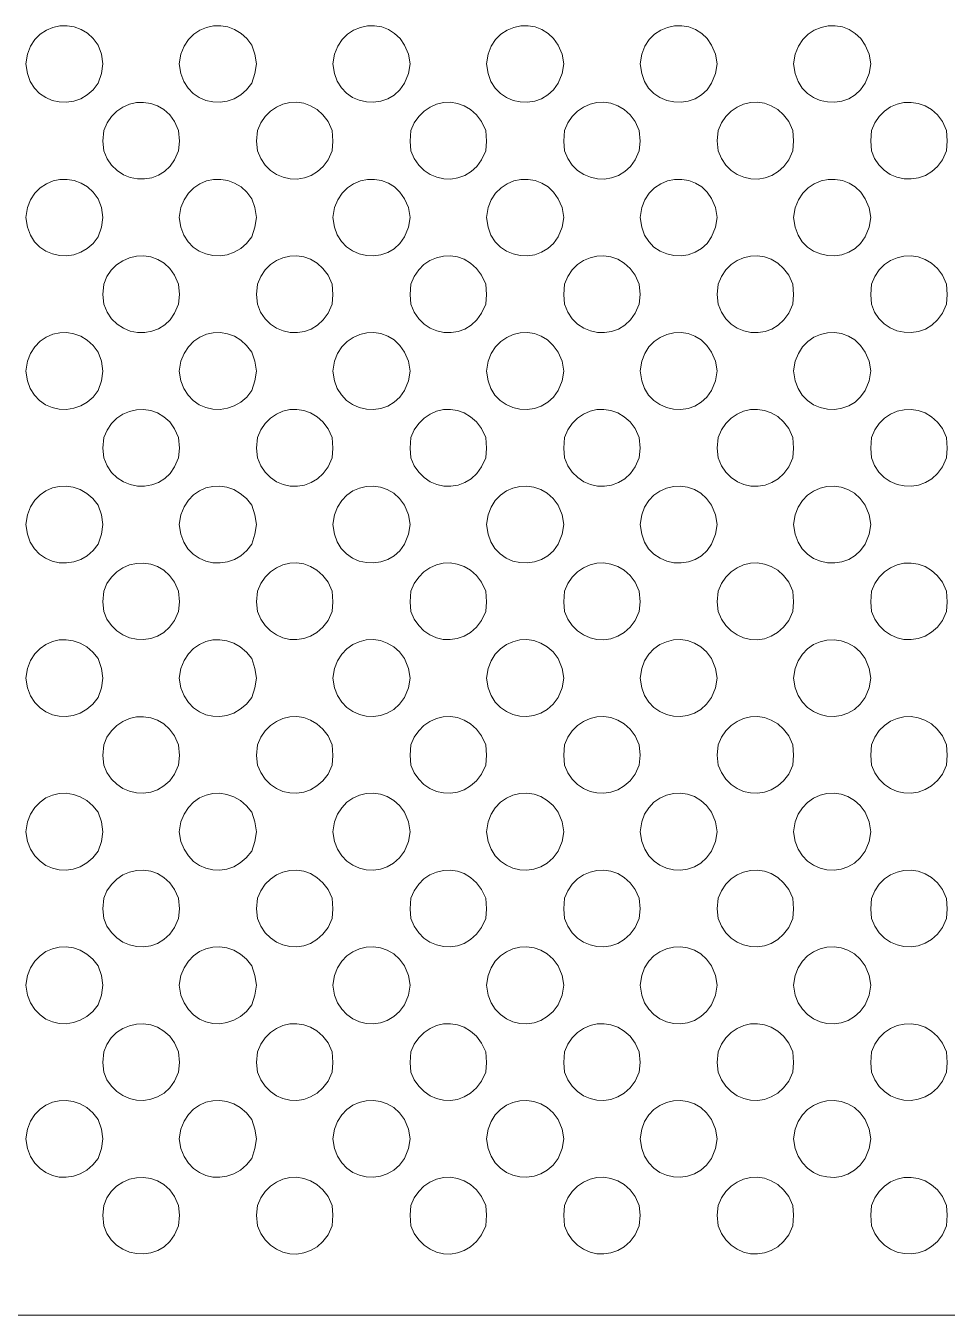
# Model space of a CAD drawing. Extents: x 0 to 243, y -13 to 276.
# Drawn here: x 154.65 to 184.38, y 110.43 to 152.03 of the extents above; entities that cross this region are included whole.
import ezdxf

# ---------------------------------------------------------------- set-up
doc = ezdxf.new("R2010")
doc.units = 0
doc.layers.add('GEOMETRY', color=7, linetype='Continuous')

msp = doc.modelspace()

# ---------------------------------------------------------------- linework, layer by layer
at = {"layer": 'GEOMETRY', "lineweight": 13}
for points in [[(157.138, 150.798), (157.086, 151.11), (156.981, 151.402), (156.823, 151.614), (156.638, 151.782), (156.432, 151.906), (156.211, 151.987), (155.982, 152.025), (155.751, 152.02), (155.526, 151.973), (155.312, 151.884), (155.116, 151.753), (154.944, 151.58), (154.804, 151.365), (154.7, 151.11), (154.648, 150.798), (154.7, 150.484), (154.794, 150.231), (154.929, 150.017), (155.096, 149.843), (155.29, 149.71), (155.504, 149.618), (155.73, 149.568), (155.963, 149.56), (156.195, 149.595), (156.42, 149.672), (156.63, 149.794), (156.82, 149.959), (156.981, 150.169), (157.086, 150.484), (157.138, 150.798)], [(162.093, 150.798), (162.04, 151.111), (161.936, 151.402), (161.778, 151.614), (161.593, 151.781), (161.386, 151.906), (161.165, 151.987), (160.937, 152.025), (160.706, 152.02), (160.481, 151.973), (160.267, 151.884), (160.071, 151.753), (159.899, 151.581), (159.759, 151.366), (159.655, 151.111), (159.602, 150.798), (159.655, 150.485), (159.75, 150.231), (159.884, 150.017), (160.051, 149.843), (160.245, 149.71), (160.459, 149.618), (160.685, 149.568), (160.917, 149.56), (161.149, 149.595), (161.374, 149.672), (161.585, 149.794), (161.774, 149.959), (161.936, 150.169), (162.04, 150.485), (162.093, 150.798)], [(167.047, 150.798), (166.995, 151.111), (166.864, 151.402), (166.722, 151.613), (166.548, 151.781), (166.348, 151.905), (166.131, 151.986), (165.902, 152.025), (165.67, 152.02), (165.442, 151.974), (165.225, 151.885), (165.026, 151.754), (164.852, 151.581), (164.711, 151.367), (164.609, 151.111), (164.558, 150.798), (164.609, 150.485), (164.698, 150.235), (164.83, 150.023), (164.997, 149.85), (165.192, 149.716), (165.408, 149.622), (165.636, 149.57), (165.871, 149.56), (166.103, 149.592), (166.326, 149.668), (166.532, 149.79), (166.714, 149.956), (166.864, 150.169), (166.995, 150.485), (167.047, 150.798)], [(172.003, 150.798), (171.951, 151.111), (171.82, 151.402), (171.677, 151.613), (171.502, 151.781), (171.302, 151.905), (171.085, 151.987), (170.856, 152.025), (170.624, 152.02), (170.396, 151.974), (170.179, 151.885), (169.98, 151.754), (169.807, 151.581), (169.666, 151.367), (169.565, 151.111), (169.513, 150.798), (169.565, 150.485), (169.657, 150.231), (169.791, 150.017), (169.96, 149.843), (170.157, 149.71), (170.373, 149.618), (170.602, 149.568), (170.837, 149.56), (171.068, 149.595), (171.29, 149.673), (171.494, 149.794), (171.673, 149.959), (171.82, 150.169), (171.951, 150.485), (172.003, 150.798)], [(176.958, 150.798), (176.906, 151.111), (176.774, 151.402), (176.632, 151.613), (176.457, 151.781), (176.257, 151.905), (176.039, 151.986), (175.811, 152.025), (175.578, 152.02), (175.35, 151.973), (175.133, 151.884), (174.934, 151.753), (174.76, 151.58), (174.62, 151.366), (174.52, 151.111), (174.468, 150.798), (174.52, 150.485), (174.611, 150.232), (174.744, 150.018), (174.913, 149.844), (175.11, 149.711), (175.327, 149.619), (175.556, 149.569), (175.791, 149.561), (176.023, 149.595), (176.244, 149.673), (176.449, 149.794), (176.628, 149.959), (176.774, 150.169), (176.906, 150.485), (176.958, 150.798)], [(181.913, 150.798), (181.86, 151.11), (181.728, 151.402), (181.586, 151.613), (181.411, 151.781), (181.212, 151.905), (180.994, 151.987), (180.765, 152.025), (180.533, 152.02), (180.305, 151.973), (180.088, 151.884), (179.889, 151.753), (179.715, 151.58), (179.575, 151.366), (179.475, 151.11), (179.422, 150.798), (179.475, 150.484), (179.566, 150.231), (179.7, 150.017), (179.869, 149.843), (180.066, 149.71), (180.282, 149.618), (180.512, 149.568), (180.746, 149.56), (180.978, 149.595), (181.199, 149.672), (181.403, 149.794), (181.582, 149.959), (181.728, 150.169), (181.86, 150.484), (181.913, 150.798)], [(159.603, 148.308), (159.577, 148.65), (159.446, 148.937), (159.291, 149.153), (159.107, 149.321), (158.901, 149.443), (158.68, 149.521), (158.451, 149.554), (158.22, 149.545), (157.994, 149.493), (157.779, 149.401), (157.582, 149.27), (157.41, 149.1), (157.269, 148.893), (157.165, 148.65), (157.138, 148.308), (157.165, 147.994), (157.272, 147.738), (157.418, 147.524), (157.596, 147.352), (157.798, 147.221), (158.018, 147.133), (158.248, 147.087), (158.481, 147.083), (158.71, 147.122), (158.929, 147.203), (159.129, 147.328), (159.304, 147.495), (159.446, 147.705), (159.577, 147.994), (159.603, 148.308)], [(164.558, 148.308), (164.532, 148.65), (164.4, 148.937), (164.234, 149.154), (164.044, 149.323), (163.836, 149.446), (163.617, 149.524), (163.391, 149.558), (163.165, 149.548), (162.945, 149.497), (162.735, 149.405), (162.542, 149.273), (162.372, 149.103), (162.229, 148.894), (162.12, 148.65), (162.093, 148.308), (162.12, 147.995), (162.227, 147.744), (162.37, 147.532), (162.543, 147.359), (162.739, 147.227), (162.954, 147.137), (163.179, 147.088), (163.408, 147.081), (163.636, 147.117), (163.855, 147.197), (164.06, 147.321), (164.244, 147.49), (164.4, 147.705), (164.532, 147.995), (164.558, 148.308)], [(169.512, 148.308), (169.486, 148.65), (169.355, 148.937), (169.189, 149.153), (168.999, 149.322), (168.792, 149.445), (168.572, 149.523), (168.347, 149.557), (168.121, 149.548), (167.9, 149.497), (167.69, 149.405), (167.497, 149.274), (167.326, 149.103), (167.183, 148.895), (167.074, 148.65), (167.047, 148.308), (167.074, 147.995), (167.181, 147.744), (167.324, 147.531), (167.498, 147.359), (167.695, 147.227), (167.909, 147.137), (168.135, 147.088), (168.364, 147.081), (168.592, 147.117), (168.812, 147.197), (169.016, 147.321), (169.2, 147.49), (169.355, 147.705), (169.486, 147.995), (169.512, 148.308)], [(174.467, 148.308), (174.441, 148.649), (174.309, 148.937), (174.143, 149.154), (173.954, 149.323), (173.746, 149.446), (173.527, 149.524), (173.301, 149.558), (173.075, 149.549), (172.854, 149.497), (172.644, 149.405), (172.451, 149.273), (172.28, 149.102), (172.138, 148.894), (172.029, 148.649), (172.003, 148.308), (172.029, 147.995), (172.136, 147.744), (172.279, 147.531), (172.453, 147.359), (172.65, 147.227), (172.864, 147.137), (173.09, 147.088), (173.319, 147.081), (173.547, 147.117), (173.766, 147.197), (173.971, 147.321), (174.154, 147.49), (174.309, 147.705), (174.441, 147.995), (174.467, 148.308)], [(179.422, 148.309), (179.397, 148.649), (179.265, 148.938), (179.098, 149.154), (178.908, 149.324), (178.7, 149.447), (178.48, 149.524), (178.254, 149.558), (178.028, 149.549), (177.807, 149.497), (177.597, 149.405), (177.404, 149.273), (177.234, 149.102), (177.092, 148.894), (176.984, 148.649), (176.958, 148.309), (176.984, 147.995), (177.09, 147.744), (177.234, 147.532), (177.407, 147.359), (177.604, 147.228), (177.818, 147.137), (178.043, 147.088), (178.273, 147.081), (178.5, 147.117), (178.72, 147.197), (178.925, 147.321), (179.108, 147.49), (179.265, 147.705), (179.397, 147.995), (179.422, 148.309)], [(184.377, 148.309), (184.351, 148.649), (184.22, 148.938), (184.058, 149.152), (183.87, 149.32), (183.662, 149.442), (183.441, 149.521), (183.212, 149.555), (182.982, 149.547), (182.757, 149.497), (182.545, 149.406), (182.35, 149.275), (182.18, 149.104), (182.04, 148.895), (181.938, 148.649), (181.913, 148.309), (181.938, 147.995), (182.033, 147.746), (182.17, 147.536), (182.341, 147.364), (182.538, 147.232), (182.755, 147.141), (182.985, 147.091), (183.219, 147.083), (183.452, 147.118), (183.676, 147.197), (183.883, 147.32), (184.067, 147.489), (184.22, 147.705), (184.351, 147.995), (184.377, 148.309)], [(157.138, 145.843), (157.086, 146.158), (156.981, 146.447), (156.823, 146.659), (156.638, 146.827), (156.432, 146.951), (156.211, 147.032), (155.983, 147.07), (155.752, 147.066), (155.527, 147.019), (155.313, 146.93), (155.117, 146.799), (154.945, 146.627), (154.804, 146.413), (154.7, 146.158), (154.648, 145.843), (154.7, 145.527), (154.795, 145.274), (154.93, 145.06), (155.097, 144.887), (155.291, 144.754), (155.505, 144.663), (155.731, 144.613), (155.964, 144.605), (156.196, 144.64), (156.42, 144.717), (156.63, 144.839), (156.82, 145.004), (156.981, 145.214), (157.086, 145.527), (157.138, 145.843)], [(162.093, 145.843), (162.04, 146.158), (161.936, 146.447), (161.778, 146.659), (161.592, 146.827), (161.385, 146.951), (161.165, 147.032), (160.936, 147.07), (160.706, 147.066), (160.481, 147.019), (160.268, 146.93), (160.072, 146.799), (159.901, 146.626), (159.76, 146.413), (159.655, 146.158), (159.602, 145.843), (159.655, 145.528), (159.75, 145.274), (159.885, 145.06), (160.052, 144.887), (160.246, 144.754), (160.46, 144.663), (160.686, 144.613), (160.918, 144.605), (161.15, 144.64), (161.375, 144.718), (161.585, 144.839), (161.774, 145.004), (161.936, 145.214), (162.04, 145.528), (162.093, 145.843)], [(167.047, 145.843), (166.995, 146.158), (166.864, 146.447), (166.721, 146.658), (166.546, 146.826), (166.347, 146.95), (166.129, 147.031), (165.902, 147.07), (165.67, 147.065), (165.443, 147.019), (165.226, 146.93), (165.027, 146.799), (164.853, 146.627), (164.712, 146.413), (164.609, 146.158), (164.558, 145.843), (164.609, 145.528), (164.699, 145.279), (164.831, 145.067), (164.998, 144.894), (165.193, 144.76), (165.409, 144.667), (165.637, 144.615), (165.871, 144.604), (166.103, 144.637), (166.326, 144.713), (166.532, 144.834), (166.714, 145.001), (166.864, 145.214), (166.995, 145.528), (167.047, 145.843)], [(172.003, 145.843), (171.951, 146.158), (171.82, 146.447), (171.676, 146.659), (171.5, 146.826), (171.3, 146.951), (171.083, 147.032), (170.855, 147.07), (170.623, 147.065), (170.396, 147.018), (170.179, 146.929), (169.981, 146.799), (169.808, 146.626), (169.666, 146.413), (169.565, 146.158), (169.513, 145.843), (169.565, 145.528), (169.657, 145.274), (169.792, 145.06), (169.962, 144.887), (170.158, 144.754), (170.375, 144.663), (170.604, 144.613), (170.838, 144.605), (171.069, 144.64), (171.29, 144.718), (171.494, 144.839), (171.673, 145.005), (171.82, 145.214), (171.951, 145.528), (172.003, 145.843)], [(176.958, 145.844), (176.906, 146.158), (176.774, 146.448), (176.631, 146.659), (176.456, 146.827), (176.256, 146.951), (176.038, 147.032), (175.81, 147.07), (175.578, 147.065), (175.35, 147.018), (175.133, 146.929), (174.935, 146.798), (174.761, 146.626), (174.621, 146.412), (174.52, 146.158), (174.468, 145.844), (174.52, 145.528), (174.611, 145.275), (174.745, 145.061), (174.915, 144.888), (175.112, 144.755), (175.328, 144.664), (175.558, 144.613), (175.792, 144.605), (176.024, 144.64), (176.245, 144.718), (176.449, 144.839), (176.628, 145.004), (176.774, 145.214), (176.906, 145.528), (176.958, 145.844)], [(181.913, 145.843), (181.86, 146.157), (181.728, 146.447), (181.586, 146.658), (181.411, 146.826), (181.212, 146.95), (180.994, 147.032), (180.766, 147.07), (180.534, 147.065), (180.306, 147.019), (180.089, 146.93), (179.89, 146.799), (179.717, 146.626), (179.576, 146.412), (179.475, 146.157), (179.422, 145.843), (179.475, 145.527), (179.567, 145.274), (179.701, 145.06), (179.87, 144.887), (180.067, 144.754), (180.284, 144.663), (180.513, 144.613), (180.747, 144.605), (180.978, 144.64), (181.2, 144.717), (181.403, 144.839), (181.582, 145.004), (181.728, 145.214), (181.86, 145.527), (181.913, 145.843)], [(159.603, 143.353), (159.577, 143.693), (159.446, 143.982), (159.293, 144.198), (159.11, 144.367), (158.904, 144.489), (158.683, 144.567), (158.452, 144.6), (158.22, 144.59), (157.992, 144.538), (157.776, 144.446), (157.578, 144.314), (157.406, 144.144), (157.266, 143.936), (157.165, 143.693), (157.138, 143.353), (157.165, 143.04), (157.272, 142.783), (157.418, 142.568), (157.596, 142.395), (157.799, 142.265), (158.02, 142.177), (158.251, 142.131), (158.485, 142.128), (158.715, 142.168), (158.933, 142.25), (159.133, 142.374), (159.306, 142.541), (159.446, 142.751), (159.577, 143.04), (159.603, 143.353)], [(164.558, 143.353), (164.532, 143.693), (164.4, 143.982), (164.235, 144.199), (164.045, 144.368), (163.838, 144.492), (163.618, 144.57), (163.392, 144.604), (163.165, 144.594), (162.944, 144.543), (162.733, 144.451), (162.54, 144.319), (162.37, 144.147), (162.228, 143.939), (162.12, 143.693), (162.093, 143.353), (162.12, 143.04), (162.226, 142.788), (162.369, 142.575), (162.543, 142.403), (162.741, 142.271), (162.956, 142.181), (163.182, 142.132), (163.412, 142.126), (163.641, 142.163), (163.86, 142.243), (164.064, 142.367), (164.246, 142.536), (164.4, 142.751), (164.532, 143.04), (164.558, 143.353)], [(169.512, 143.353), (169.486, 143.693), (169.355, 143.982), (169.19, 144.198), (169.001, 144.368), (168.794, 144.491), (168.574, 144.569), (168.348, 144.603), (168.121, 144.594), (167.899, 144.543), (167.689, 144.451), (167.495, 144.319), (167.324, 144.148), (167.182, 143.939), (167.074, 143.693), (167.047, 143.353), (167.074, 143.04), (167.181, 142.787), (167.324, 142.575), (167.498, 142.402), (167.696, 142.271), (167.912, 142.181), (168.138, 142.132), (168.369, 142.126), (168.597, 142.163), (168.816, 142.243), (169.02, 142.368), (169.202, 142.537), (169.355, 142.751), (169.486, 143.04), (169.512, 143.353)], [(174.467, 143.353), (174.441, 143.694), (174.309, 143.983), (174.145, 144.199), (173.956, 144.369), (173.749, 144.492), (173.529, 144.57), (173.303, 144.604), (173.076, 144.595), (172.855, 144.544), (172.644, 144.451), (172.45, 144.319), (172.279, 144.148), (172.137, 143.939), (172.029, 143.694), (172.003, 143.353), (172.029, 143.04), (172.135, 142.788), (172.278, 142.575), (172.452, 142.403), (172.649, 142.271), (172.865, 142.181), (173.091, 142.132), (173.321, 142.126), (173.549, 142.162), (173.769, 142.242), (173.973, 142.366), (174.156, 142.535), (174.309, 142.749), (174.441, 143.04), (174.467, 143.353)], [(179.422, 143.354), (179.397, 143.694), (179.265, 143.983), (179.098, 144.2), (178.908, 144.369), (178.7, 144.493), (178.481, 144.571), (178.255, 144.604), (178.029, 144.595), (177.808, 144.544), (177.598, 144.451), (177.405, 144.319), (177.234, 144.148), (177.092, 143.939), (176.984, 143.694), (176.958, 143.354), (176.984, 143.04), (177.09, 142.788), (177.232, 142.576), (177.406, 142.403), (177.603, 142.272), (177.818, 142.181), (178.044, 142.132), (178.275, 142.126), (178.503, 142.163), (178.722, 142.243), (178.927, 142.367), (179.11, 142.536), (179.265, 142.75), (179.397, 143.04), (179.422, 143.354)], [(184.377, 143.354), (184.351, 143.694), (184.22, 143.983), (184.058, 144.197), (183.87, 144.365), (183.662, 144.488), (183.441, 144.566), (183.212, 144.601), (182.982, 144.593), (182.757, 144.543), (182.544, 144.452), (182.35, 144.32), (182.179, 144.15), (182.04, 143.941), (181.938, 143.694), (181.913, 143.354), (181.938, 143.04), (182.033, 142.791), (182.17, 142.581), (182.34, 142.409), (182.538, 142.277), (182.755, 142.186), (182.984, 142.136), (183.219, 142.128), (183.452, 142.163), (183.676, 142.242), (183.883, 142.365), (184.067, 142.534), (184.22, 142.75), (184.351, 143.04), (184.377, 143.354)], [(157.138, 140.888), (157.086, 141.205), (156.981, 141.492), (156.819, 141.711), (156.63, 141.884), (156.422, 142.011), (156.201, 142.092), (155.973, 142.129), (155.744, 142.122), (155.521, 142.072), (155.309, 141.98), (155.114, 141.847), (154.944, 141.672), (154.804, 141.458), (154.7, 141.205), (154.648, 140.888), (154.7, 140.575), (154.793, 140.322), (154.927, 140.108), (155.095, 139.934), (155.289, 139.801), (155.503, 139.709), (155.73, 139.659), (155.964, 139.651), (156.196, 139.685), (156.421, 139.763), (156.632, 139.884), (156.821, 140.049), (156.981, 140.259), (157.086, 140.575), (157.138, 140.888)], [(162.093, 140.888), (162.04, 141.205), (161.936, 141.492), (161.773, 141.711), (161.585, 141.884), (161.377, 142.01), (161.156, 142.092), (160.928, 142.129), (160.699, 142.122), (160.476, 142.072), (160.264, 141.98), (160.07, 141.847), (159.9, 141.673), (159.759, 141.458), (159.655, 141.205), (159.602, 140.888), (159.655, 140.575), (159.748, 140.321), (159.882, 140.107), (160.05, 139.933), (160.244, 139.801), (160.458, 139.709), (160.685, 139.659), (160.918, 139.651), (161.151, 139.685), (161.376, 139.763), (161.586, 139.884), (161.776, 140.049), (161.936, 140.259), (162.04, 140.575), (162.093, 140.888)], [(167.047, 140.888), (166.995, 141.203), (166.864, 141.492), (166.712, 141.715), (166.531, 141.89), (166.327, 142.016), (166.107, 142.096), (165.879, 142.131), (165.649, 142.121), (165.424, 142.069), (165.211, 141.974), (165.016, 141.84), (164.846, 141.665), (164.708, 141.453), (164.609, 141.203), (164.558, 140.888), (164.609, 140.575), (164.698, 140.325), (164.829, 140.114), (164.996, 139.941), (165.192, 139.807), (165.408, 139.713), (165.636, 139.661), (165.871, 139.651), (166.104, 139.683), (166.327, 139.759), (166.533, 139.88), (166.715, 140.046), (166.864, 140.259), (166.995, 140.575), (167.047, 140.888)], [(172.003, 140.888), (171.951, 141.203), (171.82, 141.492), (171.667, 141.715), (171.485, 141.89), (171.281, 142.016), (171.062, 142.096), (170.834, 142.131), (170.604, 142.121), (170.378, 142.069), (170.165, 141.974), (169.97, 141.84), (169.801, 141.665), (169.663, 141.453), (169.565, 141.203), (169.513, 140.888), (169.565, 140.575), (169.653, 140.325), (169.784, 140.113), (169.951, 139.94), (170.147, 139.806), (170.362, 139.713), (170.591, 139.661), (170.826, 139.65), (171.058, 139.683), (171.281, 139.759), (171.488, 139.88), (171.67, 140.046), (171.82, 140.259), (171.951, 140.575), (172.003, 140.888)], [(176.958, 140.889), (176.906, 141.203), (176.774, 141.493), (176.622, 141.716), (176.44, 141.891), (176.236, 142.017), (176.017, 142.097), (175.788, 142.131), (175.558, 142.122), (175.332, 142.069), (175.119, 141.974), (174.924, 141.839), (174.754, 141.665), (174.617, 141.452), (174.52, 141.203), (174.468, 140.889), (174.52, 140.575), (174.608, 140.325), (174.739, 140.113), (174.906, 139.94), (175.101, 139.806), (175.317, 139.713), (175.546, 139.661), (175.781, 139.65), (176.014, 139.683), (176.237, 139.759), (176.443, 139.88), (176.624, 140.046), (176.774, 140.259), (176.906, 140.575), (176.958, 140.889)], [(181.913, 140.89), (181.86, 141.205), (181.728, 141.492), (181.575, 141.715), (181.394, 141.889), (181.19, 142.016), (180.971, 142.096), (180.743, 142.131), (180.514, 142.121), (180.289, 142.069), (180.076, 141.975), (179.881, 141.84), (179.712, 141.666), (179.574, 141.454), (179.475, 141.205), (179.422, 140.89), (179.475, 140.574), (179.566, 140.32), (179.699, 140.106), (179.868, 139.933), (180.065, 139.8), (180.282, 139.709), (180.512, 139.659), (180.747, 139.651), (180.979, 139.686), (181.2, 139.764), (181.404, 139.885), (181.582, 140.05), (181.728, 140.259), (181.86, 140.574), (181.913, 140.89)], [(159.603, 138.4), (159.577, 138.74), (159.446, 139.027), (159.291, 139.243), (159.107, 139.413), (158.901, 139.535), (158.68, 139.613), (158.451, 139.646), (158.22, 139.637), (157.994, 139.586), (157.779, 139.493), (157.582, 139.362), (157.41, 139.191), (157.269, 138.984), (157.165, 138.74), (157.138, 138.4), (157.165, 138.086), (157.272, 137.829), (157.418, 137.615), (157.596, 137.442), (157.798, 137.312), (158.018, 137.223), (158.249, 137.177), (158.482, 137.174), (158.712, 137.212), (158.93, 137.294), (159.13, 137.418), (159.304, 137.585), (159.446, 137.796), (159.577, 138.086), (159.603, 138.4)], [(164.558, 138.4), (164.532, 138.74), (164.4, 139.027), (164.234, 139.244), (164.044, 139.414), (163.837, 139.538), (163.617, 139.616), (163.392, 139.65), (163.166, 139.641), (162.946, 139.589), (162.736, 139.497), (162.543, 139.365), (162.372, 139.194), (162.229, 138.985), (162.12, 138.74), (162.093, 138.4), (162.12, 138.084), (162.227, 137.833), (162.371, 137.621), (162.544, 137.449), (162.741, 137.317), (162.956, 137.227), (163.181, 137.178), (163.41, 137.172), (163.638, 137.208), (163.857, 137.288), (164.062, 137.412), (164.245, 137.581), (164.4, 137.796), (164.532, 138.084), (164.558, 138.4)], [(169.512, 138.4), (169.486, 138.741), (169.355, 139.028), (169.189, 139.245), (169, 139.414), (168.792, 139.538), (168.573, 139.616), (168.348, 139.65), (168.122, 139.641), (167.901, 139.59), (167.691, 139.498), (167.497, 139.366), (167.326, 139.195), (167.183, 138.986), (167.074, 138.741), (167.047, 138.4), (167.074, 138.084), (167.182, 137.832), (167.325, 137.62), (167.499, 137.448), (167.697, 137.317), (167.911, 137.226), (168.137, 137.178), (168.367, 137.171), (168.594, 137.208), (168.814, 137.288), (169.018, 137.413), (169.201, 137.582), (169.355, 137.796), (169.486, 138.084), (169.512, 138.4)], [(174.467, 138.399), (174.441, 138.741), (174.309, 139.028), (174.144, 139.245), (173.954, 139.414), (173.747, 139.538), (173.528, 139.616), (173.303, 139.65), (173.076, 139.641), (172.856, 139.59), (172.646, 139.498), (172.452, 139.366), (172.281, 139.195), (172.139, 138.986), (172.029, 138.741), (172.003, 138.399), (172.029, 138.084), (172.137, 137.832), (172.28, 137.62), (172.454, 137.448), (172.652, 137.317), (172.866, 137.226), (173.092, 137.178), (173.322, 137.171), (173.549, 137.208), (173.768, 137.288), (173.972, 137.413), (174.155, 137.582), (174.309, 137.796), (174.441, 138.084), (174.467, 138.399)], [(179.422, 138.399), (179.397, 138.741), (179.265, 139.028), (179.098, 139.245), (178.908, 139.415), (178.701, 139.538), (178.481, 139.616), (178.256, 139.65), (178.03, 139.641), (177.809, 139.59), (177.599, 139.498), (177.406, 139.365), (177.235, 139.195), (177.093, 138.986), (176.984, 138.741), (176.958, 138.399), (176.984, 138.084), (177.091, 137.832), (177.235, 137.62), (177.408, 137.448), (177.606, 137.317), (177.82, 137.226), (178.045, 137.178), (178.275, 137.171), (178.503, 137.208), (178.722, 137.288), (178.926, 137.412), (179.109, 137.581), (179.265, 137.796), (179.397, 138.084), (179.422, 138.399)], [(184.377, 138.399), (184.351, 138.741), (184.22, 139.028), (184.058, 139.242), (183.871, 139.411), (183.663, 139.534), (183.442, 139.612), (183.213, 139.647), (182.983, 139.639), (182.759, 139.589), (182.546, 139.498), (182.351, 139.367), (182.18, 139.196), (182.04, 138.987), (181.938, 138.741), (181.913, 138.399), (181.938, 138.084), (182.035, 137.835), (182.173, 137.625), (182.344, 137.453), (182.541, 137.321), (182.758, 137.23), (182.986, 137.18), (183.22, 137.172), (183.451, 137.207), (183.674, 137.286), (183.881, 137.41), (184.065, 137.58), (184.22, 137.796), (184.351, 138.084), (184.377, 138.399)], [(157.138, 135.935), (157.086, 136.249), (156.981, 136.564), (156.809, 136.775), (156.615, 136.941), (156.403, 137.063), (156.181, 137.14), (155.954, 137.175), (155.727, 137.166), (155.506, 137.116), (155.298, 137.024), (155.107, 136.89), (154.94, 136.716), (154.803, 136.502), (154.7, 136.249), (154.648, 135.935), (154.7, 135.622), (154.792, 135.368), (154.925, 135.154), (155.093, 134.98), (155.287, 134.847), (155.502, 134.754), (155.73, 134.704), (155.964, 134.696), (156.197, 134.73), (156.422, 134.808), (156.633, 134.93), (156.822, 135.095), (156.981, 135.306), (157.086, 135.622), (157.138, 135.935)], [(162.093, 135.935), (162.04, 136.249), (161.936, 136.564), (161.764, 136.775), (161.569, 136.941), (161.358, 137.063), (161.136, 137.141), (160.909, 137.175), (160.682, 137.167), (160.462, 137.116), (160.254, 137.024), (160.063, 136.891), (159.896, 136.717), (159.758, 136.502), (159.655, 136.249), (159.602, 135.935), (159.655, 135.622), (159.748, 135.368), (159.881, 135.154), (160.048, 134.98), (160.243, 134.847), (160.457, 134.755), (160.685, 134.704), (160.919, 134.696), (161.152, 134.731), (161.378, 134.809), (161.588, 134.93), (161.777, 135.096), (161.936, 135.306), (162.04, 135.622), (162.093, 135.935)], [(167.047, 135.935), (166.995, 136.249), (166.864, 136.565), (166.705, 136.779), (166.518, 136.946), (166.311, 137.068), (166.091, 137.144), (165.862, 137.175), (165.633, 137.164), (165.41, 137.111), (165.199, 137.017), (165.007, 136.882), (164.84, 136.709), (164.705, 136.497), (164.609, 136.249), (164.558, 135.935), (164.609, 135.622), (164.697, 135.372), (164.828, 135.159), (164.995, 134.986), (165.19, 134.852), (165.406, 134.758), (165.636, 134.706), (165.871, 134.695), (166.104, 134.728), (166.327, 134.804), (166.533, 134.925), (166.715, 135.091), (166.864, 135.304), (166.995, 135.622), (167.047, 135.935)], [(172.003, 135.936), (171.951, 136.249), (171.82, 136.565), (171.66, 136.779), (171.473, 136.947), (171.266, 137.068), (171.045, 137.144), (170.817, 137.176), (170.587, 137.165), (170.364, 137.111), (170.153, 137.017), (169.961, 136.882), (169.795, 136.709), (169.66, 136.497), (169.565, 136.249), (169.513, 135.936), (169.565, 135.622), (169.652, 135.372), (169.783, 135.159), (169.95, 134.986), (170.145, 134.852), (170.361, 134.758), (170.59, 134.706), (170.825, 134.695), (171.058, 134.728), (171.282, 134.804), (171.488, 134.925), (171.67, 135.091), (171.82, 135.304), (171.951, 135.622), (172.003, 135.936)], [(176.958, 135.936), (176.906, 136.249), (176.774, 136.565), (176.615, 136.779), (176.429, 136.946), (176.222, 137.067), (176, 137.143), (175.771, 137.175), (175.542, 137.164), (175.318, 137.11), (175.107, 137.016), (174.914, 136.881), (174.748, 136.708), (174.614, 136.497), (174.52, 136.249), (174.468, 135.936), (174.52, 135.62), (174.61, 135.366), (174.744, 135.152), (174.913, 134.978), (175.111, 134.845), (175.328, 134.754), (175.558, 134.704), (175.793, 134.696), (176.025, 134.731), (176.247, 134.809), (176.451, 134.93), (176.629, 135.095), (176.774, 135.305), (176.906, 135.62), (176.958, 135.936)], [(181.913, 135.935), (181.86, 136.249), (181.728, 136.564), (181.568, 136.779), (181.382, 136.946), (181.175, 137.067), (180.954, 137.143), (180.726, 137.175), (180.497, 137.164), (180.274, 137.11), (180.063, 137.016), (179.871, 136.882), (179.705, 136.708), (179.57, 136.497), (179.475, 136.249), (179.422, 135.935), (179.475, 135.621), (179.566, 135.366), (179.7, 135.151), (179.869, 134.977), (180.067, 134.844), (180.284, 134.753), (180.515, 134.703), (180.75, 134.696), (180.982, 134.731), (181.204, 134.809), (181.407, 134.931), (181.584, 135.096), (181.728, 135.306), (181.86, 135.621), (181.913, 135.935)], [(159.603, 133.443), (159.577, 133.785), (159.446, 134.074), (159.29, 134.29), (159.106, 134.458), (158.9, 134.581), (158.679, 134.658), (158.45, 134.691), (158.219, 134.682), (157.993, 134.63), (157.778, 134.538), (157.581, 134.406), (157.409, 134.236), (157.268, 134.029), (157.165, 133.785), (157.138, 133.443), (157.165, 133.131), (157.268, 132.887), (157.409, 132.679), (157.581, 132.509), (157.778, 132.377), (157.993, 132.285), (158.219, 132.233), (158.45, 132.224), (158.679, 132.257), (158.9, 132.334), (159.106, 132.456), (159.29, 132.625), (159.446, 132.841), (159.577, 133.131), (159.603, 133.443)], [(164.558, 133.443), (164.532, 133.786), (164.4, 134.075), (164.233, 134.292), (164.043, 134.461), (163.835, 134.584), (163.615, 134.662), (163.39, 134.695), (163.164, 134.685), (162.943, 134.634), (162.733, 134.541), (162.541, 134.409), (162.37, 134.238), (162.228, 134.03), (162.12, 133.786), (162.093, 133.443), (162.12, 133.131), (162.228, 132.886), (162.37, 132.678), (162.541, 132.507), (162.733, 132.375), (162.943, 132.282), (163.164, 132.231), (163.39, 132.221), (163.615, 132.254), (163.835, 132.332), (164.043, 132.455), (164.233, 132.624), (164.4, 132.841), (164.532, 133.131), (164.558, 133.443)], [(169.512, 133.443), (169.486, 133.786), (169.355, 134.075), (169.188, 134.291), (168.998, 134.461), (168.79, 134.584), (168.571, 134.661), (168.345, 134.695), (168.119, 134.685), (167.898, 134.634), (167.688, 134.542), (167.495, 134.41), (167.325, 134.239), (167.183, 134.03), (167.074, 133.786), (167.047, 133.443), (167.074, 133.131), (167.183, 132.886), (167.325, 132.677), (167.495, 132.507), (167.688, 132.375), (167.898, 132.282), (168.119, 132.231), (168.345, 132.221), (168.571, 132.255), (168.79, 132.332), (168.998, 132.455), (169.188, 132.624), (169.355, 132.841), (169.486, 133.131), (169.512, 133.443)], [(174.467, 133.444), (174.441, 133.786), (174.309, 134.075), (174.143, 134.291), (173.953, 134.461), (173.745, 134.583), (173.525, 134.661), (173.3, 134.695), (173.074, 134.685), (172.853, 134.634), (172.643, 134.542), (172.451, 134.41), (172.28, 134.239), (172.138, 134.03), (172.029, 133.786), (172.003, 133.444), (172.029, 133.131), (172.138, 132.885), (172.281, 132.677), (172.451, 132.506), (172.644, 132.373), (172.854, 132.281), (173.074, 132.229), (173.3, 132.22), (173.525, 132.253), (173.745, 132.331), (173.952, 132.454), (174.143, 132.623), (174.309, 132.841), (174.441, 133.131), (174.467, 133.444)], [(179.422, 133.444), (179.397, 133.786), (179.265, 134.075), (179.097, 134.291), (178.907, 134.461), (178.699, 134.584), (178.48, 134.661), (178.254, 134.695), (178.028, 134.685), (177.807, 134.634), (177.598, 134.541), (177.405, 134.409), (177.235, 134.239), (177.092, 134.03), (176.984, 133.786), (176.958, 133.444), (176.984, 133.131), (177.093, 132.886), (177.235, 132.677), (177.405, 132.506), (177.598, 132.374), (177.807, 132.281), (178.028, 132.23), (178.253, 132.22), (178.479, 132.253), (178.698, 132.331), (178.906, 132.454), (179.097, 132.624), (179.265, 132.841), (179.397, 133.131), (179.422, 133.444)], [(184.377, 133.444), (184.351, 133.786), (184.22, 134.075), (184.057, 134.289), (183.869, 134.457), (183.661, 134.579), (183.44, 134.658), (183.211, 134.692), (182.982, 134.684), (182.758, 134.634), (182.545, 134.543), (182.351, 134.412), (182.18, 134.241), (182.041, 134.032), (181.938, 133.786), (181.913, 133.444), (181.938, 133.131), (182.039, 132.884), (182.178, 132.675), (182.349, 132.504), (182.544, 132.373), (182.757, 132.282), (182.982, 132.231), (183.213, 132.223), (183.442, 132.258), (183.664, 132.336), (183.872, 132.459), (184.059, 132.626), (184.22, 132.841), (184.351, 133.131), (184.377, 133.444)], [(157.138, 130.98), (157.086, 131.294), (156.981, 131.609), (156.809, 131.82), (156.614, 131.986), (156.403, 132.108), (156.181, 132.186), (155.954, 132.22), (155.727, 132.212), (155.507, 132.161), (155.298, 132.069), (155.108, 131.935), (154.941, 131.761), (154.803, 131.547), (154.7, 131.294), (154.648, 130.98), (154.7, 130.666), (154.803, 130.412), (154.941, 130.199), (155.108, 130.025), (155.299, 129.892), (155.507, 129.799), (155.728, 129.749), (155.954, 129.74), (156.182, 129.775), (156.404, 129.852), (156.615, 129.974), (156.809, 130.14), (156.981, 130.351), (157.086, 130.666), (157.138, 130.98)], [(162.093, 130.98), (162.04, 131.294), (161.936, 131.61), (161.764, 131.821), (161.569, 131.986), (161.358, 132.108), (161.136, 132.186), (160.909, 132.22), (160.682, 132.212), (160.462, 132.161), (160.253, 132.069), (160.063, 131.936), (159.896, 131.761), (159.758, 131.547), (159.655, 131.294), (159.602, 130.98), (159.655, 130.666), (159.758, 130.412), (159.896, 130.198), (160.063, 130.025), (160.253, 129.891), (160.462, 129.799), (160.682, 129.749), (160.909, 129.741), (161.136, 129.775), (161.358, 129.853), (161.569, 129.974), (161.764, 130.14), (161.936, 130.351), (162.04, 130.666), (162.093, 130.98)], [(167.047, 130.981), (166.995, 131.294), (166.864, 131.61), (166.705, 131.824), (166.518, 131.992), (166.311, 132.113), (166.09, 132.189), (165.862, 132.221), (165.633, 132.21), (165.409, 132.156), (165.199, 132.062), (165.007, 131.927), (164.84, 131.754), (164.705, 131.542), (164.609, 131.294), (164.558, 130.981), (164.609, 130.666), (164.706, 130.417), (164.84, 130.206), (165.007, 130.033), (165.199, 129.898), (165.41, 129.804), (165.633, 129.751), (165.862, 129.74), (166.09, 129.772), (166.311, 129.848), (166.518, 129.969), (166.705, 130.136), (166.864, 130.351), (166.995, 130.666), (167.047, 130.981)], [(172.003, 130.981), (171.951, 131.294), (171.82, 131.61), (171.66, 131.824), (171.473, 131.992), (171.266, 132.113), (171.045, 132.189), (170.817, 132.221), (170.587, 132.21), (170.364, 132.156), (170.153, 132.062), (169.961, 131.927), (169.795, 131.754), (169.66, 131.542), (169.565, 131.294), (169.513, 130.981), (169.565, 130.666), (169.661, 130.417), (169.796, 130.206), (169.962, 130.033), (170.154, 129.898), (170.365, 129.804), (170.588, 129.751), (170.817, 129.74), (171.045, 129.772), (171.266, 129.848), (171.473, 129.969), (171.66, 130.137), (171.82, 130.352), (171.951, 130.666), (172.003, 130.981)], [(176.958, 130.981), (176.906, 131.294), (176.774, 131.61), (176.614, 131.824), (176.428, 131.992), (176.22, 132.113), (175.999, 132.189), (175.771, 132.221), (175.542, 132.21), (175.318, 132.156), (175.107, 132.062), (174.915, 131.927), (174.749, 131.754), (174.615, 131.542), (174.52, 131.294), (174.468, 130.981), (174.52, 130.666), (174.615, 130.418), (174.75, 130.207), (174.916, 130.033), (175.108, 129.899), (175.319, 129.804), (175.542, 129.751), (175.771, 129.739), (176, 129.771), (176.221, 129.847), (176.428, 129.969), (176.614, 130.137), (176.774, 130.352), (176.906, 130.666), (176.958, 130.981)], [(181.913, 130.98), (181.86, 131.294), (181.728, 131.609), (181.568, 131.823), (181.382, 131.991), (181.175, 132.112), (180.954, 132.188), (180.726, 132.22), (180.497, 132.209), (180.274, 132.155), (180.063, 132.061), (179.871, 131.927), (179.705, 131.753), (179.57, 131.542), (179.475, 131.294), (179.422, 130.98), (179.475, 130.666), (179.571, 130.417), (179.705, 130.206), (179.871, 130.033), (180.063, 129.898), (180.274, 129.804), (180.497, 129.751), (180.726, 129.74), (180.954, 129.771), (181.175, 129.848), (181.382, 129.969), (181.568, 130.136), (181.728, 130.351), (181.86, 130.666), (181.913, 130.98)], [(159.603, 128.489), (159.577, 128.83), (159.446, 129.118), (159.29, 129.334), (159.106, 129.503), (158.9, 129.626), (158.679, 129.703), (158.45, 129.736), (158.219, 129.727), (157.993, 129.675), (157.778, 129.583), (157.581, 129.452), (157.409, 129.282), (157.268, 129.074), (157.165, 128.83), (157.138, 128.489), (157.165, 128.175), (157.268, 127.932), (157.409, 127.724), (157.581, 127.554), (157.778, 127.422), (157.993, 127.33), (158.219, 127.279), (158.45, 127.269), (158.68, 127.302), (158.901, 127.379), (159.106, 127.501), (159.291, 127.67), (159.446, 127.885), (159.577, 128.175), (159.603, 128.489)], [(164.558, 128.489), (164.532, 128.83), (164.4, 129.119), (164.233, 129.337), (164.042, 129.506), (163.834, 129.629), (163.615, 129.707), (163.389, 129.74), (163.163, 129.73), (162.943, 129.679), (162.733, 129.586), (162.541, 129.454), (162.37, 129.283), (162.228, 129.075), (162.12, 128.83), (162.093, 128.489), (162.12, 128.175), (162.228, 127.931), (162.37, 127.723), (162.541, 127.552), (162.733, 127.42), (162.943, 127.327), (163.164, 127.276), (163.39, 127.266), (163.616, 127.299), (163.835, 127.377), (164.043, 127.5), (164.233, 127.669), (164.4, 127.885), (164.532, 128.175), (164.558, 128.489)], [(169.512, 128.49), (169.486, 128.83), (169.355, 129.119), (169.189, 129.336), (168.999, 129.505), (168.791, 129.628), (168.572, 129.705), (168.346, 129.739), (168.119, 129.729), (167.898, 129.678), (167.688, 129.586), (167.495, 129.454), (167.325, 129.284), (167.182, 129.075), (167.074, 128.83), (167.047, 128.49), (167.074, 128.175), (167.183, 127.93), (167.325, 127.722), (167.495, 127.551), (167.689, 127.419), (167.899, 127.327), (168.12, 127.276), (168.346, 127.266), (168.572, 127.3), (168.791, 127.378), (168.999, 127.501), (169.189, 127.67), (169.355, 127.886), (169.486, 128.175), (169.512, 128.49)], [(174.467, 128.49), (174.441, 128.83), (174.309, 129.119), (174.143, 129.336), (173.954, 129.504), (173.746, 129.627), (173.526, 129.705), (173.301, 129.738), (173.074, 129.729), (172.853, 129.678), (172.643, 129.586), (172.45, 129.454), (172.28, 129.283), (172.137, 129.075), (172.029, 128.83), (172.003, 128.49), (172.029, 128.175), (172.138, 127.93), (172.28, 127.722), (172.451, 127.551), (172.644, 127.419), (172.854, 127.327), (173.075, 127.276), (173.301, 127.266), (173.527, 127.3), (173.746, 127.378), (173.954, 127.501), (174.143, 127.67), (174.309, 127.886), (174.441, 128.175), (174.467, 128.49)], [(179.422, 128.49), (179.397, 128.83), (179.265, 129.119), (179.098, 129.336), (178.908, 129.505), (178.7, 129.627), (178.48, 129.705), (178.254, 129.739), (178.028, 129.729), (177.807, 129.678), (177.597, 129.586), (177.404, 129.454), (177.234, 129.283), (177.092, 129.075), (176.984, 128.83), (176.958, 128.49), (176.984, 128.175), (177.092, 127.931), (177.234, 127.722), (177.404, 127.552), (177.597, 127.419), (177.807, 127.327), (178.028, 127.276), (178.254, 127.266), (178.48, 127.3), (178.7, 127.378), (178.908, 127.501), (179.098, 127.67), (179.265, 127.886), (179.397, 128.175), (179.422, 128.49)], [(184.377, 128.49), (184.351, 128.83), (184.22, 129.119), (184.057, 129.333), (183.868, 129.501), (183.66, 129.624), (183.439, 129.702), (183.21, 129.737), (182.981, 129.729), (182.757, 129.679), (182.545, 129.588), (182.351, 129.457), (182.181, 129.286), (182.041, 129.077), (181.938, 128.83), (181.913, 128.49), (181.938, 128.175), (182.04, 127.929), (182.18, 127.72), (182.35, 127.549), (182.545, 127.418), (182.757, 127.327), (182.982, 127.277), (183.212, 127.269), (183.441, 127.303), (183.662, 127.382), (183.87, 127.504), (184.058, 127.672), (184.22, 127.886), (184.351, 128.175), (184.377, 128.49)], [(157.138, 126.025), (157.086, 126.339), (156.981, 126.652), (156.81, 126.864), (156.616, 127.031), (156.405, 127.153), (156.183, 127.231), (155.956, 127.266), (155.729, 127.258), (155.508, 127.207), (155.3, 127.115), (155.109, 126.981), (154.941, 126.807), (154.803, 126.592), (154.7, 126.339), (154.648, 126.025), (154.7, 125.711), (154.803, 125.457), (154.941, 125.244), (155.108, 125.07), (155.298, 124.936), (155.506, 124.844), (155.727, 124.793), (155.953, 124.785), (156.18, 124.819), (156.402, 124.897), (156.613, 125.018), (156.808, 125.184), (156.981, 125.396), (157.086, 125.711), (157.138, 126.025)], [(162.093, 126.026), (162.04, 126.339), (161.936, 126.653), (161.765, 126.864), (161.571, 127.031), (161.36, 127.153), (161.137, 127.231), (160.91, 127.266), (160.683, 127.258), (160.463, 127.207), (160.254, 127.115), (160.064, 126.981), (159.896, 126.807), (159.758, 126.592), (159.655, 126.339), (159.602, 126.026), (159.655, 125.711), (159.759, 125.457), (159.897, 125.243), (160.063, 125.069), (160.254, 124.936), (160.462, 124.844), (160.682, 124.793), (160.908, 124.785), (161.135, 124.819), (161.357, 124.897), (161.568, 125.018), (161.763, 125.185), (161.936, 125.396), (162.04, 125.711), (162.093, 126.026)], [(167.047, 126.026), (166.995, 126.339), (166.864, 126.653), (166.705, 126.868), (166.519, 127.036), (166.312, 127.158), (166.091, 127.235), (165.863, 127.267), (165.634, 127.256), (165.411, 127.202), (165.2, 127.108), (165.008, 126.973), (164.841, 126.799), (164.706, 126.587), (164.609, 126.339), (164.558, 126.026), (164.609, 125.711), (164.706, 125.462), (164.841, 125.251), (165.008, 125.077), (165.2, 124.943), (165.41, 124.849), (165.633, 124.796), (165.862, 124.785), (166.09, 124.817), (166.31, 124.893), (166.517, 125.015), (166.704, 125.182), (166.864, 125.397), (166.995, 125.711), (167.047, 126.026)], [(172.003, 126.026), (171.951, 126.339), (171.82, 126.653), (171.66, 126.868), (171.473, 127.037), (171.266, 127.158), (171.046, 127.235), (170.818, 127.267), (170.589, 127.256), (170.365, 127.203), (170.155, 127.108), (169.962, 126.973), (169.796, 126.8), (169.661, 126.588), (169.565, 126.339), (169.513, 126.026), (169.565, 125.711), (169.661, 125.462), (169.796, 125.251), (169.963, 125.078), (170.155, 124.943), (170.365, 124.849), (170.588, 124.796), (170.817, 124.785), (171.045, 124.817), (171.265, 124.893), (171.472, 125.015), (171.659, 125.182), (171.82, 125.397), (171.951, 125.711), (172.003, 126.026)], [(176.958, 126.026), (176.906, 126.339), (176.774, 126.653), (176.615, 126.868), (176.428, 127.037), (176.221, 127.159), (176, 127.235), (175.772, 127.267), (175.543, 127.256), (175.319, 127.202), (175.108, 127.108), (174.916, 126.973), (174.75, 126.799), (174.615, 126.587), (174.52, 126.339), (174.468, 126.026), (174.52, 125.711), (174.616, 125.463), (174.75, 125.252), (174.917, 125.078), (175.109, 124.944), (175.319, 124.85), (175.542, 124.796), (175.771, 124.785), (176, 124.817), (176.22, 124.893), (176.427, 125.014), (176.614, 125.182), (176.774, 125.397), (176.906, 125.711), (176.958, 126.026)], [(181.913, 126.025), (181.86, 126.339), (181.728, 126.654), (181.568, 126.869), (181.381, 127.037), (181.174, 127.158), (180.953, 127.234), (180.725, 127.266), (180.497, 127.255), (180.274, 127.201), (180.063, 127.107), (179.871, 126.972), (179.705, 126.799), (179.571, 126.587), (179.475, 126.339), (179.422, 126.025), (179.475, 125.711), (179.571, 125.462), (179.706, 125.251), (179.872, 125.077), (180.064, 124.943), (180.274, 124.849), (180.497, 124.795), (180.726, 124.784), (180.953, 124.816), (181.174, 124.892), (181.381, 125.013), (181.568, 125.181), (181.728, 125.396), (181.86, 125.711), (181.913, 126.025)], [(159.603, 123.534), (159.577, 123.876), (159.446, 124.164), (159.291, 124.381), (159.107, 124.549), (158.901, 124.672), (158.68, 124.749), (158.451, 124.782), (158.219, 124.773), (157.993, 124.721), (157.778, 124.629), (157.581, 124.497), (157.409, 124.327), (157.268, 124.12), (157.165, 123.876), (157.138, 123.534), (157.165, 123.22), (157.268, 122.977), (157.409, 122.769), (157.581, 122.599), (157.778, 122.467), (157.993, 122.375), (158.219, 122.324), (158.45, 122.314), (158.68, 122.347), (158.901, 122.424), (159.106, 122.546), (159.291, 122.715), (159.446, 122.93), (159.577, 123.22), (159.603, 123.534)], [(164.558, 123.535), (164.532, 123.876), (164.4, 124.164), (164.233, 124.381), (164.043, 124.55), (163.835, 124.673), (163.616, 124.751), (163.39, 124.784), (163.164, 124.775), (162.944, 124.723), (162.734, 124.631), (162.541, 124.499), (162.371, 124.329), (162.229, 124.121), (162.12, 123.876), (162.093, 123.535), (162.12, 123.22), (162.228, 122.976), (162.37, 122.767), (162.54, 122.597), (162.733, 122.465), (162.943, 122.372), (163.164, 122.321), (163.39, 122.311), (163.616, 122.345), (163.835, 122.422), (164.043, 122.545), (164.233, 122.715), (164.4, 122.931), (164.532, 123.22), (164.558, 123.535)], [(169.512, 123.535), (169.486, 123.876), (169.355, 124.164), (169.189, 124.381), (168.999, 124.55), (168.791, 124.673), (168.572, 124.75), (168.346, 124.784), (168.12, 124.775), (167.899, 124.724), (167.689, 124.632), (167.496, 124.5), (167.326, 124.329), (167.183, 124.121), (167.074, 123.876), (167.047, 123.535), (167.074, 123.22), (167.183, 122.975), (167.325, 122.767), (167.495, 122.596), (167.689, 122.464), (167.899, 122.372), (168.12, 122.321), (168.346, 122.311), (168.572, 122.345), (168.791, 122.423), (168.999, 122.546), (169.189, 122.715), (169.355, 122.931), (169.486, 123.22), (169.512, 123.535)], [(174.467, 123.535), (174.441, 123.876), (174.309, 124.164), (174.143, 124.381), (173.953, 124.55), (173.746, 124.673), (173.527, 124.75), (173.301, 124.784), (173.075, 124.775), (172.854, 124.724), (172.644, 124.632), (172.451, 124.5), (172.281, 124.329), (172.138, 124.121), (172.029, 123.876), (172.003, 123.535), (172.029, 123.22), (172.138, 122.975), (172.28, 122.767), (172.451, 122.596), (172.644, 122.464), (172.854, 122.372), (173.075, 122.321), (173.301, 122.311), (173.527, 122.345), (173.746, 122.423), (173.954, 122.546), (174.143, 122.715), (174.309, 122.931), (174.441, 123.22), (174.467, 123.535)], [(179.422, 123.535), (179.397, 123.876), (179.265, 124.164), (179.098, 124.381), (178.907, 124.55), (178.7, 124.673), (178.48, 124.751), (178.255, 124.784), (178.029, 124.775), (177.808, 124.724), (177.599, 124.632), (177.406, 124.5), (177.235, 124.329), (177.092, 124.121), (176.984, 123.876), (176.958, 123.535), (176.984, 123.22), (177.092, 122.976), (177.234, 122.767), (177.404, 122.596), (177.597, 122.464), (177.807, 122.372), (178.028, 122.321), (178.254, 122.311), (178.48, 122.345), (178.7, 122.422), (178.908, 122.545), (179.098, 122.715), (179.265, 122.931), (179.397, 123.22), (179.422, 123.535)], [(184.377, 123.535), (184.351, 123.874), (184.22, 124.164), (184.058, 124.378), (183.87, 124.546), (183.662, 124.669), (183.441, 124.747), (183.212, 124.782), (182.981, 124.774), (182.757, 124.724), (182.544, 124.632), (182.349, 124.501), (182.179, 124.331), (182.04, 124.121), (181.938, 123.874), (181.913, 123.535), (181.938, 123.221), (182.04, 122.974), (182.18, 122.765), (182.35, 122.594), (182.545, 122.463), (182.758, 122.372), (182.982, 122.322), (183.212, 122.314), (183.441, 122.348), (183.663, 122.427), (183.87, 122.549), (184.058, 122.717), (184.22, 122.931), (184.351, 123.221), (184.377, 123.535)], [(157.138, 121.07), (157.086, 121.384), (156.981, 121.7), (156.81, 121.911), (156.616, 122.077), (156.405, 122.199), (156.183, 122.276), (155.955, 122.311), (155.728, 122.302), (155.507, 122.251), (155.298, 122.159), (155.107, 122.025), (154.939, 121.851), (154.802, 121.637), (154.7, 121.384), (154.648, 121.07), (154.7, 120.756), (154.803, 120.503), (154.94, 120.289), (155.108, 120.115), (155.298, 119.982), (155.507, 119.89), (155.728, 119.839), (155.955, 119.831), (156.183, 119.865), (156.405, 119.943), (156.616, 120.064), (156.81, 120.23), (156.981, 120.441), (157.086, 120.756), (157.138, 121.07)], [(162.093, 121.071), (162.04, 121.384), (161.936, 121.7), (161.765, 121.911), (161.571, 122.077), (161.36, 122.199), (161.138, 122.276), (160.91, 122.311), (160.683, 122.302), (160.462, 122.252), (160.253, 122.16), (160.062, 122.026), (159.895, 121.852), (159.757, 121.637), (159.655, 121.384), (159.602, 121.071), (159.655, 120.756), (159.758, 120.502), (159.896, 120.288), (160.063, 120.115), (160.254, 119.981), (160.462, 119.889), (160.683, 119.839), (160.91, 119.831), (161.137, 119.865), (161.36, 119.943), (161.571, 120.064), (161.765, 120.23), (161.936, 120.441), (162.04, 120.756), (162.093, 121.071)], [(167.047, 121.071), (166.995, 121.384), (166.864, 121.7), (166.705, 121.915), (166.519, 122.082), (166.312, 122.204), (166.091, 122.28), (165.862, 122.312), (165.633, 122.301), (165.41, 122.247), (165.198, 122.153), (165.006, 122.018), (164.84, 121.844), (164.705, 121.632), (164.609, 121.384), (164.558, 121.071), (164.609, 120.756), (164.705, 120.507), (164.84, 120.296), (165.007, 120.123), (165.199, 119.989), (165.41, 119.895), (165.633, 119.842), (165.863, 119.831), (166.091, 119.863), (166.312, 119.939), (166.519, 120.06), (166.705, 120.227), (166.864, 120.442), (166.995, 120.756), (167.047, 121.071)], [(172.003, 121.071), (171.951, 121.384), (171.82, 121.7), (171.66, 121.915), (171.474, 122.082), (171.267, 122.204), (171.046, 122.28), (170.817, 122.312), (170.588, 122.301), (170.364, 122.247), (170.153, 122.153), (169.961, 122.018), (169.794, 121.844), (169.66, 121.632), (169.565, 121.384), (169.513, 121.071), (169.565, 120.756), (169.661, 120.507), (169.795, 120.296), (169.962, 120.123), (170.154, 119.989), (170.365, 119.895), (170.588, 119.842), (170.817, 119.831), (171.046, 119.863), (171.267, 119.939), (171.474, 120.06), (171.66, 120.227), (171.82, 120.442), (171.951, 120.756), (172.003, 121.071)], [(176.958, 121.071), (176.906, 121.384), (176.774, 121.7), (176.615, 121.915), (176.429, 122.082), (176.222, 122.204), (176.001, 122.28), (175.772, 122.312), (175.542, 122.3), (175.318, 122.247), (175.107, 122.152), (174.914, 122.017), (174.748, 121.844), (174.614, 121.632), (174.52, 121.384), (174.468, 121.071), (174.52, 120.756), (174.615, 120.508), (174.749, 120.297), (174.915, 120.124), (175.108, 119.99), (175.319, 119.895), (175.542, 119.842), (175.772, 119.831), (176, 119.863), (176.222, 119.939), (176.429, 120.06), (176.615, 120.227), (176.774, 120.442), (176.906, 120.756), (176.958, 121.071)], [(181.913, 121.07), (181.86, 121.384), (181.728, 121.699), (181.569, 121.914), (181.382, 122.082), (181.175, 122.203), (180.954, 122.279), (180.726, 122.311), (180.496, 122.3), (180.273, 122.246), (180.062, 122.152), (179.87, 122.017), (179.704, 121.844), (179.57, 121.632), (179.475, 121.384), (179.422, 121.07), (179.475, 120.756), (179.57, 120.507), (179.704, 120.296), (179.87, 120.123), (180.062, 119.989), (180.273, 119.895), (180.497, 119.841), (180.726, 119.83), (180.955, 119.862), (181.176, 119.938), (181.383, 120.059), (181.569, 120.226), (181.728, 120.441), (181.86, 120.756), (181.913, 121.07)], [(159.603, 118.58), (159.577, 118.921), (159.446, 119.21), (159.291, 119.426), (159.107, 119.595), (158.902, 119.718), (158.68, 119.795), (158.451, 119.828), (158.219, 119.818), (157.992, 119.767), (157.777, 119.675), (157.58, 119.543), (157.408, 119.373), (157.267, 119.165), (157.165, 118.921), (157.138, 118.58), (157.165, 118.265), (157.268, 118.022), (157.409, 117.814), (157.581, 117.644), (157.778, 117.513), (157.994, 117.421), (158.22, 117.369), (158.452, 117.359), (158.681, 117.393), (158.902, 117.47), (159.108, 117.592), (159.291, 117.761), (159.446, 117.977), (159.577, 118.265), (159.603, 118.58)], [(164.558, 118.58), (164.532, 118.921), (164.4, 119.21), (164.233, 119.427), (164.043, 119.597), (163.835, 119.72), (163.616, 119.798), (163.39, 119.831), (163.164, 119.822), (162.943, 119.77), (162.733, 119.678), (162.541, 119.546), (162.37, 119.375), (162.228, 119.166), (162.12, 118.921), (162.093, 118.58), (162.12, 118.265), (162.229, 118.02), (162.371, 117.812), (162.542, 117.641), (162.735, 117.509), (162.945, 117.417), (163.166, 117.365), (163.392, 117.356), (163.618, 117.39), (163.837, 117.468), (164.044, 117.591), (164.234, 117.76), (164.4, 117.977), (164.532, 118.265), (164.558, 118.58)], [(169.512, 118.58), (169.486, 118.921), (169.355, 119.208), (169.19, 119.425), (169.001, 119.595), (168.794, 119.718), (168.575, 119.797), (168.349, 119.831), (168.123, 119.822), (167.901, 119.771), (167.691, 119.679), (167.497, 119.547), (167.326, 119.376), (167.183, 119.167), (167.074, 118.921), (167.047, 118.58), (167.074, 118.265), (167.183, 118.02), (167.326, 117.811), (167.497, 117.64), (167.69, 117.508), (167.901, 117.416), (168.122, 117.365), (168.348, 117.356), (168.574, 117.39), (168.793, 117.468), (169.001, 117.591), (169.19, 117.761), (169.355, 117.977), (169.486, 118.265), (169.512, 118.58)], [(174.467, 118.58), (174.441, 118.921), (174.309, 119.208), (174.144, 119.425), (173.956, 119.595), (173.749, 119.718), (173.529, 119.797), (173.304, 119.831), (173.078, 119.822), (172.856, 119.771), (172.646, 119.679), (172.453, 119.547), (172.281, 119.376), (172.138, 119.167), (172.029, 118.921), (172.003, 118.58), (172.029, 118.265), (172.138, 118.02), (172.281, 117.811), (172.452, 117.64), (172.645, 117.508), (172.856, 117.416), (173.077, 117.365), (173.303, 117.356), (173.529, 117.39), (173.748, 117.468), (173.955, 117.591), (174.144, 117.761), (174.309, 117.977), (174.441, 118.265), (174.467, 118.58)], [(179.422, 118.58), (179.397, 118.921), (179.265, 119.208), (179.099, 119.426), (178.909, 119.595), (178.702, 119.719), (178.483, 119.797), (178.257, 119.831), (178.031, 119.822), (177.81, 119.771), (177.6, 119.679), (177.406, 119.547), (177.235, 119.376), (177.092, 119.167), (176.984, 118.921), (176.958, 118.58), (176.984, 118.265), (177.092, 118.02), (177.235, 117.811), (177.406, 117.64), (177.6, 117.508), (177.81, 117.416), (178.031, 117.365), (178.257, 117.356), (178.483, 117.39), (178.702, 117.468), (178.909, 117.592), (179.099, 117.761), (179.265, 117.978), (179.397, 118.265), (179.422, 118.58)], [(184.377, 118.58), (184.351, 118.921), (184.22, 119.208), (184.058, 119.423), (183.87, 119.592), (183.663, 119.715), (183.442, 119.794), (183.213, 119.829), (182.983, 119.821), (182.759, 119.771), (182.546, 119.68), (182.352, 119.548), (182.181, 119.378), (182.041, 119.168), (181.938, 118.921), (181.913, 118.58), (181.938, 118.266), (182.04, 118.019), (182.18, 117.81), (182.35, 117.639), (182.545, 117.508), (182.757, 117.417), (182.982, 117.367), (183.212, 117.359), (183.441, 117.393), (183.662, 117.471), (183.87, 117.594), (184.058, 117.762), (184.22, 117.976), (184.351, 118.266), (184.377, 118.58)], [(157.138, 116.117), (157.086, 116.43), (156.981, 116.746), (156.81, 116.957), (156.615, 117.123), (156.404, 117.244), (156.182, 117.322), (155.955, 117.356), (155.728, 117.347), (155.507, 117.297), (155.298, 117.205), (155.108, 117.071), (154.941, 116.897), (154.803, 116.684), (154.7, 116.43), (154.648, 116.117), (154.7, 115.8), (154.803, 115.547), (154.94, 115.334), (155.108, 115.16), (155.298, 115.027), (155.507, 114.935), (155.728, 114.884), (155.955, 114.876), (156.183, 114.91), (156.405, 114.988), (156.616, 115.109), (156.81, 115.275), (156.981, 115.485), (157.086, 115.8), (157.138, 116.117)], [(162.093, 116.115), (162.04, 116.43), (161.936, 116.746), (161.764, 116.957), (161.57, 117.123), (161.359, 117.244), (161.137, 117.321), (160.909, 117.356), (160.683, 117.347), (160.462, 117.297), (160.254, 117.205), (160.063, 117.072), (159.896, 116.898), (159.758, 116.684), (159.655, 116.43), (159.602, 116.115), (159.655, 115.8), (159.758, 115.547), (159.896, 115.333), (160.063, 115.16), (160.254, 115.026), (160.462, 114.934), (160.683, 114.884), (160.91, 114.876), (161.137, 114.911), (161.36, 114.988), (161.571, 115.11), (161.765, 115.276), (161.936, 115.486), (162.04, 115.8), (162.093, 116.115)], [(167.047, 116.115), (166.995, 116.43), (166.864, 116.746), (166.705, 116.961), (166.518, 117.128), (166.311, 117.249), (166.09, 117.325), (165.862, 117.357), (165.633, 117.345), (165.409, 117.292), (165.198, 117.198), (165.006, 117.063), (164.84, 116.89), (164.705, 116.679), (164.609, 116.43), (164.558, 116.115), (164.609, 115.8), (164.705, 115.553), (164.84, 115.342), (165.007, 115.169), (165.199, 115.034), (165.41, 114.94), (165.633, 114.887), (165.863, 114.876), (166.091, 114.908), (166.312, 114.984), (166.519, 115.105), (166.705, 115.272), (166.864, 115.486), (166.995, 115.8), (167.047, 116.115)], [(172.003, 116.115), (171.951, 116.431), (171.82, 116.746), (171.66, 116.961), (171.474, 117.128), (171.266, 117.249), (171.045, 117.325), (170.817, 117.357), (170.588, 117.346), (170.364, 117.293), (170.153, 117.198), (169.961, 117.064), (169.795, 116.891), (169.66, 116.68), (169.565, 116.431), (169.513, 116.115), (169.565, 115.8), (169.66, 115.553), (169.795, 115.342), (169.961, 115.169), (170.153, 115.034), (170.365, 114.94), (170.588, 114.887), (170.818, 114.876), (171.046, 114.908), (171.267, 114.984), (171.474, 115.105), (171.661, 115.272), (171.82, 115.486), (171.951, 115.8), (172.003, 116.115)], [(176.958, 116.115), (176.906, 116.429), (176.774, 116.746), (176.614, 116.961), (176.427, 117.128), (176.22, 117.249), (175.999, 117.325), (175.77, 117.357), (175.541, 117.345), (175.317, 117.292), (175.106, 117.197), (174.914, 117.062), (174.748, 116.889), (174.614, 116.678), (174.52, 116.429), (174.468, 116.115), (174.52, 115.8), (174.615, 115.553), (174.749, 115.342), (174.916, 115.169), (175.108, 115.035), (175.319, 114.94), (175.542, 114.887), (175.772, 114.876), (176, 114.908), (176.221, 114.984), (176.428, 115.105), (176.615, 115.272), (176.774, 115.486), (176.906, 115.8), (176.958, 116.115)], [(181.913, 116.116), (181.86, 116.43), (181.728, 116.745), (181.568, 116.96), (181.382, 117.127), (181.175, 117.248), (180.954, 117.324), (180.726, 117.356), (180.497, 117.345), (180.274, 117.291), (180.063, 117.197), (179.871, 117.063), (179.705, 116.89), (179.57, 116.678), (179.475, 116.43), (179.422, 116.116), (179.475, 115.802), (179.57, 115.554), (179.703, 115.342), (179.869, 115.169), (180.061, 115.034), (180.272, 114.939), (180.496, 114.886), (180.725, 114.874), (180.954, 114.906), (181.175, 114.982), (181.382, 115.103), (181.569, 115.271), (181.728, 115.485), (181.86, 115.802), (181.913, 116.116)], [(159.603, 113.652), (159.577, 113.966), (159.446, 114.256), (159.291, 114.472), (159.107, 114.64), (158.902, 114.762), (158.68, 114.84), (158.451, 114.873), (158.219, 114.863), (157.992, 114.811), (157.777, 114.719), (157.58, 114.587), (157.408, 114.417), (157.267, 114.209), (157.165, 113.966), (157.138, 113.652), (157.165, 113.312), (157.266, 113.068), (157.406, 112.861), (157.578, 112.69), (157.776, 112.559), (157.992, 112.466), (158.219, 112.415), (158.452, 112.405), (158.682, 112.438), (158.904, 112.515), (159.109, 112.638), (159.292, 112.806), (159.446, 113.023), (159.577, 113.312), (159.603, 113.652)], [(164.558, 113.652), (164.532, 113.966), (164.4, 114.256), (164.233, 114.472), (164.043, 114.642), (163.835, 114.765), (163.616, 114.842), (163.39, 114.876), (163.164, 114.866), (162.943, 114.815), (162.733, 114.722), (162.541, 114.59), (162.37, 114.419), (162.228, 114.21), (162.12, 113.966), (162.093, 113.652), (162.12, 113.312), (162.228, 113.066), (162.37, 112.858), (162.54, 112.687), (162.733, 112.555), (162.943, 112.462), (163.164, 112.411), (163.39, 112.401), (163.616, 112.435), (163.836, 112.513), (164.044, 112.636), (164.234, 112.805), (164.4, 113.023), (164.532, 113.312), (164.558, 113.652)], [(169.512, 113.653), (169.486, 113.966), (169.355, 114.256), (169.189, 114.472), (168.999, 114.641), (168.792, 114.764), (168.572, 114.842), (168.346, 114.876), (168.12, 114.866), (167.899, 114.815), (167.689, 114.723), (167.496, 114.59), (167.325, 114.42), (167.183, 114.211), (167.074, 113.966), (167.047, 113.653), (167.074, 113.31), (167.183, 113.064), (167.326, 112.856), (167.497, 112.685), (167.69, 112.553), (167.9, 112.461), (168.122, 112.41), (168.348, 112.401), (168.574, 112.435), (168.793, 112.514), (169, 112.637), (169.19, 112.806), (169.355, 113.023), (169.486, 113.31), (169.512, 113.653)], [(174.467, 113.653), (174.441, 113.966), (174.309, 114.256), (174.144, 114.472), (173.954, 114.641), (173.747, 114.764), (173.527, 114.842), (173.301, 114.876), (173.075, 114.866), (172.854, 114.815), (172.644, 114.723), (172.451, 114.59), (172.28, 114.42), (172.138, 114.211), (172.029, 113.966), (172.003, 113.653), (172.029, 113.31), (172.138, 113.064), (172.281, 112.856), (172.452, 112.685), (172.645, 112.553), (172.855, 112.462), (173.076, 112.411), (173.303, 112.402), (173.528, 112.436), (173.748, 112.514), (173.955, 112.637), (174.144, 112.807), (174.309, 113.024), (174.441, 113.31), (174.467, 113.653)], [(179.422, 113.653), (179.397, 113.966), (179.265, 114.256), (179.098, 114.472), (178.908, 114.642), (178.7, 114.765), (178.481, 114.843), (178.255, 114.876), (178.029, 114.867), (177.808, 114.816), (177.598, 114.723), (177.405, 114.591), (177.234, 114.42), (177.092, 114.211), (176.984, 113.966), (176.958, 113.653), (176.984, 113.311), (177.092, 113.065), (177.235, 112.857), (177.406, 112.686), (177.599, 112.554), (177.809, 112.462), (178.03, 112.411), (178.256, 112.402), (178.482, 112.436), (178.701, 112.514), (178.909, 112.637), (179.098, 112.807), (179.265, 113.024), (179.397, 113.311), (179.422, 113.653)], [(184.377, 113.653), (184.351, 113.966), (184.22, 114.256), (184.058, 114.47), (183.871, 114.638), (183.663, 114.761), (183.441, 114.839), (183.212, 114.874), (182.982, 114.866), (182.758, 114.816), (182.545, 114.725), (182.35, 114.593), (182.179, 114.422), (182.04, 114.213), (181.938, 113.966), (181.913, 113.653), (181.938, 113.311), (182.039, 113.064), (182.179, 112.856), (182.349, 112.685), (182.545, 112.554), (182.758, 112.464), (182.983, 112.414), (183.214, 112.406), (183.443, 112.44), (183.665, 112.519), (183.873, 112.641), (184.06, 112.809), (184.22, 113.024), (184.351, 113.311), (184.377, 113.653)]]:
    msp.add_lwpolyline(points, close=True, dxfattribs=at)
msp.add_lwpolyline([(88.769, 110.427), (238.379, 110.427)], dxfattribs=at)

doc.saveas('drawing.dxf')
